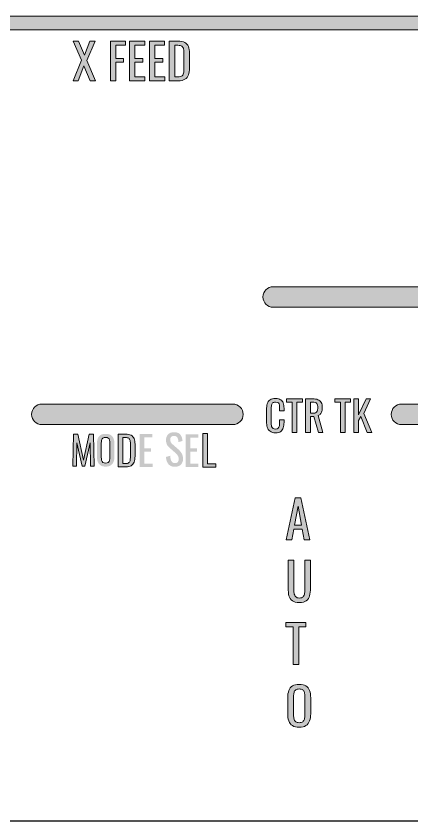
# Model space of a CAD drawing. Header units: inches. Extents: x 0 to 612, y 276 to 516.
# Drawn here: x 288.2 to 346, y 275.5 to 393 of the extents above; entities that cross this region are included whole.
import ezdxf

# ---------------------------------------------------------------- set-up
doc = ezdxf.new("R2010")
doc.units = ezdxf.units.IN
doc.header["$MEASUREMENT"] = 0
for name, color, linetype in [('EVAC_Holes v5_0', 7, 'Continuous'), ('HYD_Fuel_Holes v5_0', 7, 'Continuous'), ('LINES', 7, 'Continuous'), ('TEXT', 7, 'Continuous')]:
    doc.layers.add(name, color=color, linetype=linetype)

# ---------------------------------------------------------------- blocks, each defined once
blk = doc.blocks.new('block 5')
at = {"layer": 'HYD_Fuel_Holes v5_0', "color": 7, "lineweight": 25}
blk.add_lwpolyline([(0.12, 275.53), (611.88, 275.53)], dxfattribs=at)
blk = doc.blocks.new('block 126')
at = {"layer": 'LINES'}
h = blk.add_hatch(color=7, dxfattribs=at)
h.dxf.hatch_style = 2
edge = h.paths.add_edge_path()
edge.add_spline(control_points=[(542.34, 337.83), (542.34, 337.83), (542.34, 331.92), (542.34, 331.92), (542.34, 331.09), (541.67, 330.42), (540.84, 330.42), (540.01, 330.42), (539.34, 331.09), (539.34, 331.92), (539.34, 331.92), (539.34, 336.33), (539.34, 336.33), (539.34, 336.33), (451.34, 336.33), (451.34, 336.33), (451.34, 336.33), (451.34, 331.92), (451.34, 331.92), (451.34, 331.09), (450.67, 330.42), (449.84, 330.42), (449.01, 330.42), (448.34, 331.09), (448.34, 331.92), (448.34, 331.92), (448.34, 337.83), (448.34, 337.83), (448.34, 338.65), (449.01, 339.33), (449.84, 339.33), (449.84, 339.33), (494.34, 339.33), (494.34, 339.33), (494.34, 339.33), (494.34, 350.5), (494.34, 350.5), (494.34, 350.5), (352.14, 350.5), (352.14, 350.5), (352.14, 350.5), (352.14, 336.37), (352.14, 336.37), (352.14, 336.37), (384.64, 336.37), (384.64, 336.37), (385.47, 336.37), (386.14, 335.7), (386.14, 334.87), (386.14, 334.87), (386.14, 325.5), (386.14, 325.5), (386.14, 324.67), (385.47, 324), (384.64, 324), (383.81, 324), (383.14, 324.67), (383.14, 325.5), (383.14, 325.5), (383.14, 333.37), (383.14, 333.37), (383.14, 333.37), (344.5, 333.37), (344.5, 333.37), (343.67, 333.37), (343, 334.04), (343, 334.87), (343, 335.7), (343.67, 336.37), (344.5, 336.37), (344.5, 336.37), (349.14, 336.37), (349.14, 336.37), (349.14, 336.37), (349.14, 350.5), (349.14, 350.5), (349.14, 350.5), (325.77, 350.5), (325.77, 350.5), (324.94, 350.5), (324.27, 351.17), (324.27, 352), (324.27, 352.83), (324.94, 353.5), (325.77, 353.5), (325.77, 353.5), (494.34, 353.5), (494.34, 353.5), (494.34, 353.5), (494.34, 356.04), (494.34, 356.04), (494.34, 356.04), (491.51, 356.04), (491.51, 356.04), (491.51, 356.04), (495.84, 361.92), (495.84, 361.92), (495.84, 361.92), (500.17, 356.04), (500.17, 356.04), (500.17, 356.04), (497.34, 356.04), (497.34, 356.04), (497.34, 356.04), (497.34, 339.33), (497.34, 339.33), (497.34, 339.33), (540.84, 339.33), (540.84, 339.33), (541.67, 339.33), (542.34, 338.65), (542.34, 337.83)], knot_values=[0, 0, 0, 0, 1, 1, 1, 2, 2, 2, 3, 3, 3, 4, 4, 4, 5, 5, 5, 6, 6, 6, 7, 7, 7, 8, 8, 8, 9, 9, 9, 10, 10, 10, 11, 11, 11, 12, 12, 12, 13, 13, 13, 14, 14, 14, 15, 15, 15, 16, 16, 16, 17, 17, 17, 18, 18, 18, 19, 19, 19, 20, 20, 20, 21, 21, 21, 22, 22, 22, 23, 23, 23, 24, 24, 24, 25, 25, 25, 26, 26, 26, 27, 27, 27, 28, 28, 28, 29, 29, 29, 30, 30, 30, 31, 31, 31, 32, 32, 32, 33, 33, 33, 34, 34, 34, 35, 35, 35, 36, 36, 36, 37, 37, 37, 37], degree=3, periodic=0)
h = blk.add_hatch(color=7, dxfattribs=at)
h.dxf.hatch_style = 2
edge = h.paths.add_edge_path()
edge.add_spline(control_points=[(319.89, 333.37), (319.89, 333.37), (292, 333.37), (292, 333.37), (291.17, 333.37), (290.5, 334.04), (290.5, 334.87), (290.5, 335.7), (291.17, 336.37), (292, 336.37), (292, 336.37), (319.89, 336.37), (319.89, 336.37), (320.71, 336.37), (321.39, 335.7), (321.39, 334.87), (321.39, 334.04), (320.71, 333.37), (319.89, 333.37)], knot_values=[0, 0, 0, 0, 1, 1, 1, 2, 2, 2, 3, 3, 3, 4, 4, 4, 5, 5, 5, 6, 6, 6, 6], degree=3, periodic=0)
at = {"layer": 'LINES', "lineweight": 0}
for points, knots in [([(542.34, 337.83), (542.34, 337.83), (542.34, 331.92), (542.34, 331.92), (542.34, 331.09), (541.67, 330.42), (540.84, 330.42), (540.01, 330.42), (539.34, 331.09), (539.34, 331.92), (539.34, 331.92), (539.34, 336.33), (539.34, 336.33), (539.34, 336.33), (451.34, 336.33), (451.34, 336.33), (451.34, 336.33), (451.34, 331.92), (451.34, 331.92), (451.34, 331.09), (450.67, 330.42), (449.84, 330.42), (449.01, 330.42), (448.34, 331.09), (448.34, 331.92), (448.34, 331.92), (448.34, 337.83), (448.34, 337.83), (448.34, 338.65), (449.01, 339.33), (449.84, 339.33), (449.84, 339.33), (494.34, 339.33), (494.34, 339.33), (494.34, 339.33), (494.34, 350.5), (494.34, 350.5), (494.34, 350.5), (352.14, 350.5), (352.14, 350.5), (352.14, 350.5), (352.14, 336.37), (352.14, 336.37), (352.14, 336.37), (384.64, 336.37), (384.64, 336.37), (385.47, 336.37), (386.14, 335.7), (386.14, 334.87), (386.14, 334.87), (386.14, 325.5), (386.14, 325.5), (386.14, 324.67), (385.47, 324), (384.64, 324), (383.81, 324), (383.14, 324.67), (383.14, 325.5), (383.14, 325.5), (383.14, 333.37), (383.14, 333.37), (383.14, 333.37), (344.5, 333.37), (344.5, 333.37), (343.67, 333.37), (343, 334.04), (343, 334.87), (343, 335.7), (343.67, 336.37), (344.5, 336.37), (344.5, 336.37), (349.14, 336.37), (349.14, 336.37), (349.14, 336.37), (349.14, 350.5), (349.14, 350.5), (349.14, 350.5), (325.77, 350.5), (325.77, 350.5), (324.94, 350.5), (324.27, 351.17), (324.27, 352), (324.27, 352.83), (324.94, 353.5), (325.77, 353.5), (325.77, 353.5), (494.34, 353.5), (494.34, 353.5), (494.34, 353.5), (494.34, 356.04), (494.34, 356.04), (494.34, 356.04), (491.51, 356.04), (491.51, 356.04), (491.51, 356.04), (495.84, 361.92), (495.84, 361.92), (495.84, 361.92), (500.17, 356.04), (500.17, 356.04), (500.17, 356.04), (497.34, 356.04), (497.34, 356.04), (497.34, 356.04), (497.34, 339.33), (497.34, 339.33), (497.34, 339.33), (540.84, 339.33), (540.84, 339.33), (541.67, 339.33), (542.34, 338.65), (542.34, 337.83)], [0, 0, 0, 0, 1, 1, 1, 2, 2, 2, 3, 3, 3, 4, 4, 4, 5, 5, 5, 6, 6, 6, 7, 7, 7, 8, 8, 8, 9, 9, 9, 10, 10, 10, 11, 11, 11, 12, 12, 12, 13, 13, 13, 14, 14, 14, 15, 15, 15, 16, 16, 16, 17, 17, 17, 18, 18, 18, 19, 19, 19, 20, 20, 20, 21, 21, 21, 22, 22, 22, 23, 23, 23, 24, 24, 24, 25, 25, 25, 26, 26, 26, 27, 27, 27, 28, 28, 28, 29, 29, 29, 30, 30, 30, 31, 31, 31, 32, 32, 32, 33, 33, 33, 34, 34, 34, 35, 35, 35, 36, 36, 36, 37, 37, 37, 37]), ([(319.89, 333.37), (319.89, 333.37), (292, 333.37), (292, 333.37), (291.17, 333.37), (290.5, 334.04), (290.5, 334.87), (290.5, 335.7), (291.17, 336.37), (292, 336.37), (292, 336.37), (319.89, 336.37), (319.89, 336.37), (320.71, 336.37), (321.39, 335.7), (321.39, 334.87), (321.39, 334.04), (320.71, 333.37), (319.89, 333.37)], [0, 0, 0, 0, 1, 1, 1, 2, 2, 2, 3, 3, 3, 4, 4, 4, 5, 5, 5, 6, 6, 6, 6])]:
    blk.add_open_spline(points, degree=3, knots=knots, dxfattribs=at)
blk = doc.blocks.new('block 133')
at = {"layer": 'TEXT'}
h = blk.add_hatch(color=7, dxfattribs=at)
h.dxf.hatch_style = 2
h.paths.add_polyline_path([(295.01, 380.67), (296.53, 384.48), (295.03, 387.96), (295.98, 387.96), (297.09, 385.38), (298.09, 387.96), (299.04, 387.96), (297.51, 384.4), (299.11, 380.67), (298.17, 380.67), (296.98, 383.41), (295.95, 380.67)])
h = blk.add_hatch(color=7, dxfattribs=at)
h.dxf.hatch_style = 2
h.paths.add_polyline_path([(301.86, 380.67), (301.86, 387.96), (304.67, 387.96), (304.67, 387.23), (302.87, 387.23), (302.87, 384.8), (304.27, 384.8), (304.27, 384.08), (302.87, 384.08), (302.87, 380.67)])
h = blk.add_hatch(color=7, dxfattribs=at)
h.dxf.hatch_style = 2
h.paths.add_polyline_path([(305.38, 380.67), (305.38, 387.96), (308.2, 387.96), (308.2, 387.2), (306.39, 387.2), (306.39, 384.79), (307.86, 384.79), (307.86, 384.07), (306.39, 384.07), (306.39, 381.4), (308.22, 381.4), (308.22, 380.67)])
h = blk.add_hatch(color=7, dxfattribs=at)
h.dxf.hatch_style = 2
h.paths.add_polyline_path([(309.04, 380.67), (309.04, 387.96), (311.86, 387.96), (311.86, 387.2), (310.06, 387.2), (310.06, 384.79), (311.52, 384.79), (311.52, 384.07), (310.06, 384.07), (310.06, 381.4), (311.88, 381.4), (311.88, 380.67)])
h = blk.add_hatch(color=7, dxfattribs=at)
h.dxf.hatch_style = 2
edge = h.paths.add_edge_path()
edge.add_spline(control_points=[(312.7, 380.67), (312.7, 380.67), (312.7, 387.96), (312.7, 387.96), (312.7, 387.96), (314.29, 387.96), (314.29, 387.96), (314.83, 387.96), (315.25, 387.87), (315.57, 387.71), (315.88, 387.54), (316.11, 387.3), (316.24, 386.97), (316.38, 386.64), (316.45, 386.23), (316.45, 385.73), (316.45, 385.73), (316.45, 383.05), (316.45, 383.05), (316.45, 382.54), (316.38, 382.1), (316.24, 381.75), (316.11, 381.39), (315.89, 381.12), (315.59, 380.94), (315.28, 380.76), (314.88, 380.67), (314.37, 380.67), (314.37, 380.67), (312.7, 380.67), (312.7, 380.67)], knot_values=[0, 0, 0, 0, 1, 1, 1, 2, 2, 2, 3, 3, 3, 4, 4, 4, 5, 5, 5, 6, 6, 6, 7, 7, 7, 8, 8, 8, 9, 9, 9, 10, 10, 10, 10], degree=3, periodic=0)
edge = h.paths.add_edge_path()
edge.add_spline(control_points=[(313.72, 381.4), (313.72, 381.4), (314.29, 381.4), (314.29, 381.4), (314.67, 381.4), (314.93, 381.47), (315.09, 381.61), (315.24, 381.76), (315.34, 381.97), (315.37, 382.24), (315.4, 382.52), (315.42, 382.85), (315.42, 383.24), (315.42, 383.24), (315.42, 385.61), (315.42, 385.61), (315.42, 385.99), (315.4, 386.29), (315.35, 386.53), (315.3, 386.76), (315.19, 386.93), (315.03, 387.04), (314.87, 387.15), (314.62, 387.2), (314.27, 387.2), (314.27, 387.2), (313.72, 387.2), (313.72, 387.2), (313.72, 387.2), (313.72, 381.4), (313.72, 381.4)], knot_values=[0, 0, 0, 0, 1, 1, 1, 2, 2, 2, 3, 3, 3, 4, 4, 4, 5, 5, 5, 6, 6, 6, 7, 7, 7, 8, 8, 8, 9, 9, 9, 10, 10, 10, 10], degree=3, periodic=0)
at = {"layer": 'TEXT', "lineweight": 0}
for points in [[(295.01, 380.67), (296.53, 384.48), (295.03, 387.96), (295.98, 387.96), (297.09, 385.38), (298.09, 387.96), (299.04, 387.96), (297.51, 384.4), (299.11, 380.67), (298.17, 380.67), (296.98, 383.41), (295.95, 380.67), (295.01, 380.67)], [(301.86, 380.67), (301.86, 387.96), (304.67, 387.96), (304.67, 387.23), (302.87, 387.23), (302.87, 384.8), (304.27, 384.8), (304.27, 384.08), (302.87, 384.08), (302.87, 380.67), (301.86, 380.67)], [(305.38, 380.67), (305.38, 387.96), (308.2, 387.96), (308.2, 387.2), (306.39, 387.2), (306.39, 384.79), (307.86, 384.79), (307.86, 384.07), (306.39, 384.07), (306.39, 381.4), (308.22, 381.4), (308.22, 380.67), (305.38, 380.67)], [(309.04, 380.67), (309.04, 387.96), (311.86, 387.96), (311.86, 387.2), (310.06, 387.2), (310.06, 384.79), (311.52, 384.79), (311.52, 384.07), (310.06, 384.07), (310.06, 381.4), (311.88, 381.4), (311.88, 380.67), (309.04, 380.67)]]:
    blk.add_lwpolyline(points, dxfattribs=at)
for points in [[(312.7, 380.67), (312.7, 380.67), (312.7, 387.96), (312.7, 387.96), (312.7, 387.96), (314.29, 387.96), (314.29, 387.96), (314.83, 387.96), (315.25, 387.87), (315.57, 387.71), (315.88, 387.54), (316.11, 387.3), (316.24, 386.97), (316.38, 386.64), (316.45, 386.23), (316.45, 385.73), (316.45, 385.73), (316.45, 383.05), (316.45, 383.05), (316.45, 382.54), (316.38, 382.1), (316.24, 381.75), (316.11, 381.39), (315.89, 381.12), (315.59, 380.94), (315.28, 380.76), (314.88, 380.67), (314.37, 380.67), (314.37, 380.67), (312.7, 380.67), (312.7, 380.67)], [(313.72, 381.4), (313.72, 381.4), (314.29, 381.4), (314.29, 381.4), (314.67, 381.4), (314.93, 381.47), (315.09, 381.61), (315.24, 381.76), (315.34, 381.97), (315.37, 382.24), (315.4, 382.52), (315.42, 382.85), (315.42, 383.24), (315.42, 383.24), (315.42, 385.61), (315.42, 385.61), (315.42, 385.99), (315.4, 386.29), (315.35, 386.53), (315.3, 386.76), (315.19, 386.93), (315.03, 387.04), (314.87, 387.15), (314.62, 387.2), (314.27, 387.2), (314.27, 387.2), (313.72, 387.2), (313.72, 387.2), (313.72, 387.2), (313.72, 381.4), (313.72, 381.4)]]:
    blk.add_open_spline(points, degree=3, knots=[0, 0, 0, 0, 1, 1, 1, 2, 2, 2, 3, 3, 3, 4, 4, 4, 5, 5, 5, 6, 6, 6, 7, 7, 7, 8, 8, 8, 9, 9, 9, 10, 10, 10, 10], dxfattribs=at)
blk = doc.blocks.new('block 141')
at = {"layer": 'TEXT'}
h = blk.add_hatch(color=7, dxfattribs=at)
h.dxf.hatch_style = 2
h.paths.add_polyline_path([(327.51, 316.55), (329.06, 323.84), (330.04, 323.84), (331.6, 316.55), (330.64, 316.55), (330.3, 318.39), (328.82, 318.39), (328.47, 316.55)])
h.paths.add_polyline_path([(328.95, 319.12), (330.17, 319.12), (329.56, 322.4)])
h = blk.add_hatch(color=7, dxfattribs=at)
h.dxf.hatch_style = 2
edge = h.paths.add_edge_path()
edge.add_spline(control_points=[(329.79, 305.67), (329.26, 305.67), (328.86, 305.78), (328.58, 305.99), (328.29, 306.2), (328.1, 306.49), (328, 306.87), (327.9, 307.25), (327.85, 307.7), (327.85, 308.21), (327.85, 308.21), (327.85, 313.04), (327.85, 313.04), (327.85, 313.04), (328.82, 313.04), (328.82, 313.04), (328.82, 313.04), (328.82, 308.16), (328.82, 308.16), (328.82, 307.85), (328.84, 307.57), (328.88, 307.31), (328.92, 307.05), (329.02, 306.85), (329.16, 306.7), (329.3, 306.55), (329.51, 306.47), (329.79, 306.47), (330.08, 306.47), (330.29, 306.55), (330.43, 306.7), (330.57, 306.85), (330.66, 307.05), (330.7, 307.31), (330.74, 307.57), (330.76, 307.85), (330.76, 308.16), (330.76, 308.16), (330.76, 313.04), (330.76, 313.04), (330.76, 313.04), (331.73, 313.04), (331.73, 313.04), (331.73, 313.04), (331.73, 308.21), (331.73, 308.21), (331.73, 307.7), (331.67, 307.25), (331.57, 306.87), (331.47, 306.49), (331.28, 306.2), (331, 305.99), (330.72, 305.78), (330.32, 305.67), (329.79, 305.67)], knot_values=[0, 0, 0, 0, 1, 1, 1, 2, 2, 2, 3, 3, 3, 4, 4, 4, 5, 5, 5, 6, 6, 6, 7, 7, 7, 8, 8, 8, 9, 9, 9, 10, 10, 10, 11, 11, 11, 12, 12, 12, 13, 13, 13, 14, 14, 14, 15, 15, 15, 16, 16, 16, 17, 17, 17, 18, 18, 18, 18], degree=3, periodic=0)
h = blk.add_hatch(color=7, dxfattribs=at)
h.dxf.hatch_style = 2
h.paths.add_polyline_path([(328.71, 294.95), (328.71, 301.49), (327.48, 301.49), (327.48, 302.24), (330.92, 302.24), (330.92, 301.49), (329.73, 301.49), (329.73, 294.95)])
h = blk.add_hatch(color=7, dxfattribs=at)
h.dxf.hatch_style = 2
edge = h.paths.add_edge_path()
edge.add_spline(control_points=[(329.77, 284.07), (329.28, 284.07), (328.89, 284.17), (328.59, 284.36), (328.3, 284.55), (328.09, 284.83), (327.96, 285.18), (327.84, 285.54), (327.78, 285.96), (327.78, 286.44), (327.78, 286.44), (327.78, 289.2), (327.78, 289.2), (327.78, 289.68), (327.84, 290.09), (327.97, 290.44), (328.1, 290.78), (328.31, 291.05), (328.6, 291.23), (328.89, 291.41), (329.28, 291.5), (329.77, 291.5), (330.26, 291.5), (330.66, 291.41), (330.94, 291.23), (331.23, 291.04), (331.44, 290.78), (331.57, 290.43), (331.7, 290.09), (331.76, 289.68), (331.76, 289.2), (331.76, 289.2), (331.76, 286.43), (331.76, 286.43), (331.76, 285.96), (331.7, 285.54), (331.57, 285.19), (331.44, 284.83), (331.23, 284.56), (330.94, 284.36), (330.66, 284.17), (330.26, 284.07), (329.77, 284.07)], knot_values=[0, 0, 0, 0, 1, 1, 1, 2, 2, 2, 3, 3, 3, 4, 4, 4, 5, 5, 5, 6, 6, 6, 7, 7, 7, 8, 8, 8, 9, 9, 9, 10, 10, 10, 11, 11, 11, 12, 12, 12, 13, 13, 13, 14, 14, 14, 14], degree=3, periodic=0)
edge = h.paths.add_edge_path()
edge.add_spline(control_points=[(329.77, 284.87), (330.04, 284.87), (330.25, 284.93), (330.38, 285.04), (330.52, 285.15), (330.62, 285.31), (330.66, 285.51), (330.71, 285.71), (330.74, 285.94), (330.74, 286.21), (330.74, 286.21), (330.74, 289.41), (330.74, 289.41), (330.74, 289.68), (330.71, 289.91), (330.66, 290.11), (330.62, 290.3), (330.52, 290.45), (330.38, 290.56), (330.25, 290.66), (330.04, 290.71), (329.77, 290.71), (329.5, 290.71), (329.3, 290.66), (329.16, 290.56), (329.02, 290.45), (328.92, 290.3), (328.87, 290.11), (328.83, 289.91), (328.8, 289.68), (328.8, 289.41), (328.8, 289.41), (328.8, 286.21), (328.8, 286.21), (328.8, 285.94), (328.83, 285.71), (328.87, 285.51), (328.92, 285.31), (329.02, 285.15), (329.16, 285.04), (329.3, 284.93), (329.5, 284.87), (329.77, 284.87)], knot_values=[0, 0, 0, 0, 1, 1, 1, 2, 2, 2, 3, 3, 3, 4, 4, 4, 5, 5, 5, 6, 6, 6, 7, 7, 7, 8, 8, 8, 9, 9, 9, 10, 10, 10, 11, 11, 11, 12, 12, 12, 13, 13, 13, 14, 14, 14, 14], degree=3, periodic=0)
at = {"layer": 'TEXT', "lineweight": 0}
for points in [[(327.51, 316.55), (329.06, 323.84), (330.04, 323.84), (331.6, 316.55), (330.64, 316.55), (330.3, 318.39), (328.82, 318.39), (328.47, 316.55), (327.51, 316.55)], [(328.95, 319.12), (330.17, 319.12), (329.56, 322.4), (328.95, 319.12)], [(328.71, 294.95), (328.71, 301.49), (327.48, 301.49), (327.48, 302.24), (330.92, 302.24), (330.92, 301.49), (329.73, 301.49), (329.73, 294.95), (328.71, 294.95)]]:
    blk.add_lwpolyline(points, dxfattribs=at)
for points, knots in [([(329.79, 305.67), (329.26, 305.67), (328.86, 305.78), (328.58, 305.99), (328.29, 306.2), (328.1, 306.49), (328, 306.87), (327.9, 307.25), (327.85, 307.7), (327.85, 308.21), (327.85, 308.21), (327.85, 313.04), (327.85, 313.04), (327.85, 313.04), (328.82, 313.04), (328.82, 313.04), (328.82, 313.04), (328.82, 308.16), (328.82, 308.16), (328.82, 307.85), (328.84, 307.57), (328.88, 307.31), (328.92, 307.05), (329.02, 306.85), (329.16, 306.7), (329.3, 306.55), (329.51, 306.47), (329.79, 306.47), (330.08, 306.47), (330.29, 306.55), (330.43, 306.7), (330.57, 306.85), (330.66, 307.05), (330.7, 307.31), (330.74, 307.57), (330.76, 307.85), (330.76, 308.16), (330.76, 308.16), (330.76, 313.04), (330.76, 313.04), (330.76, 313.04), (331.73, 313.04), (331.73, 313.04), (331.73, 313.04), (331.73, 308.21), (331.73, 308.21), (331.73, 307.7), (331.67, 307.25), (331.57, 306.87), (331.47, 306.49), (331.28, 306.2), (331, 305.99), (330.72, 305.78), (330.32, 305.67), (329.79, 305.67)], [0, 0, 0, 0, 1, 1, 1, 2, 2, 2, 3, 3, 3, 4, 4, 4, 5, 5, 5, 6, 6, 6, 7, 7, 7, 8, 8, 8, 9, 9, 9, 10, 10, 10, 11, 11, 11, 12, 12, 12, 13, 13, 13, 14, 14, 14, 15, 15, 15, 16, 16, 16, 17, 17, 17, 18, 18, 18, 18]), ([(329.77, 284.07), (329.28, 284.07), (328.89, 284.17), (328.59, 284.36), (328.3, 284.55), (328.09, 284.83), (327.96, 285.18), (327.84, 285.54), (327.78, 285.96), (327.78, 286.44), (327.78, 286.44), (327.78, 289.2), (327.78, 289.2), (327.78, 289.68), (327.84, 290.09), (327.97, 290.44), (328.1, 290.78), (328.31, 291.05), (328.6, 291.23), (328.89, 291.41), (329.28, 291.5), (329.77, 291.5), (330.26, 291.5), (330.66, 291.41), (330.94, 291.23), (331.23, 291.04), (331.44, 290.78), (331.57, 290.43), (331.7, 290.09), (331.76, 289.68), (331.76, 289.2), (331.76, 289.2), (331.76, 286.43), (331.76, 286.43), (331.76, 285.96), (331.7, 285.54), (331.57, 285.19), (331.44, 284.83), (331.23, 284.56), (330.94, 284.36), (330.66, 284.17), (330.26, 284.07), (329.77, 284.07)], [0, 0, 0, 0, 1, 1, 1, 2, 2, 2, 3, 3, 3, 4, 4, 4, 5, 5, 5, 6, 6, 6, 7, 7, 7, 8, 8, 8, 9, 9, 9, 10, 10, 10, 11, 11, 11, 12, 12, 12, 13, 13, 13, 14, 14, 14, 14]), ([(329.77, 284.87), (330.04, 284.87), (330.25, 284.93), (330.38, 285.04), (330.52, 285.15), (330.62, 285.31), (330.66, 285.51), (330.71, 285.71), (330.74, 285.94), (330.74, 286.21), (330.74, 286.21), (330.74, 289.41), (330.74, 289.41), (330.74, 289.68), (330.71, 289.91), (330.66, 290.11), (330.62, 290.3), (330.52, 290.45), (330.38, 290.56), (330.25, 290.66), (330.04, 290.71), (329.77, 290.71), (329.5, 290.71), (329.3, 290.66), (329.16, 290.56), (329.02, 290.45), (328.92, 290.3), (328.87, 290.11), (328.83, 289.91), (328.8, 289.68), (328.8, 289.41), (328.8, 289.41), (328.8, 286.21), (328.8, 286.21), (328.8, 285.94), (328.83, 285.71), (328.87, 285.51), (328.92, 285.31), (329.02, 285.15), (329.16, 285.04), (329.3, 284.93), (329.5, 284.87), (329.77, 284.87)], [0, 0, 0, 0, 1, 1, 1, 2, 2, 2, 3, 3, 3, 4, 4, 4, 5, 5, 5, 6, 6, 6, 7, 7, 7, 8, 8, 8, 9, 9, 9, 10, 10, 10, 11, 11, 11, 12, 12, 12, 13, 13, 13, 14, 14, 14, 14])]:
    blk.add_open_spline(points, degree=3, knots=knots, dxfattribs=at)
blk = doc.blocks.new('block 134')
at = {"layer": 'TEXT'}
h = blk.add_hatch(color=7, dxfattribs=at)
h.dxf.hatch_style = 2
edge = h.paths.add_edge_path()
edge.add_spline(control_points=[(271.42, 331.47), (270.97, 331.47), (270.61, 331.56), (270.36, 331.76), (270.1, 331.95), (269.93, 332.21), (269.83, 332.53), (269.73, 332.86), (269.68, 333.22), (269.68, 333.62), (269.68, 333.62), (269.68, 335.91), (269.68, 335.91), (269.68, 336.34), (269.73, 336.73), (269.83, 337.05), (269.93, 337.38), (270.1, 337.63), (270.36, 337.81), (270.61, 337.99), (270.97, 338.08), (271.42, 338.08), (271.83, 338.08), (272.15, 338), (272.39, 337.85), (272.63, 337.7), (272.8, 337.49), (272.9, 337.21), (273, 336.93), (273.06, 336.6), (273.06, 336.21), (273.06, 336.21), (273.06, 335.7), (273.06, 335.7), (273.06, 335.7), (272.2, 335.7), (272.2, 335.7), (272.2, 335.7), (272.2, 336.16), (272.2, 336.16), (272.2, 336.4), (272.19, 336.61), (272.16, 336.79), (272.14, 336.98), (272.08, 337.12), (271.97, 337.22), (271.86, 337.32), (271.68, 337.37), (271.43, 337.37), (271.18, 337.37), (270.99, 337.32), (270.87, 337.21), (270.75, 337.1), (270.68, 336.94), (270.64, 336.74), (270.61, 336.54), (270.59, 336.31), (270.59, 336.04), (270.59, 336.04), (270.59, 333.48), (270.59, 333.48), (270.59, 333.15), (270.62, 332.89), (270.67, 332.7), (270.73, 332.51), (270.81, 332.38), (270.94, 332.3), (271.06, 332.22), (271.22, 332.18), (271.43, 332.18), (271.68, 332.18), (271.85, 332.23), (271.96, 332.34), (272.07, 332.45), (272.13, 332.6), (272.16, 332.8), (272.19, 332.99), (272.2, 333.21), (272.2, 333.47), (272.2, 333.47), (272.2, 333.95), (272.2, 333.95), (272.2, 333.95), (273.06, 333.95), (273.06, 333.95), (273.06, 333.95), (273.06, 333.47), (273.06, 333.47), (273.06, 333.07), (273.01, 332.72), (272.91, 332.42), (272.82, 332.12), (272.65, 331.89), (272.42, 331.72), (272.18, 331.55), (271.85, 331.47), (271.42, 331.47)], knot_values=[0, 0, 0, 0, 1, 1, 1, 2, 2, 2, 3, 3, 3, 4, 4, 4, 5, 5, 5, 6, 6, 6, 7, 7, 7, 8, 8, 8, 9, 9, 9, 10, 10, 10, 11, 11, 11, 12, 12, 12, 13, 13, 13, 14, 14, 14, 15, 15, 15, 16, 16, 16, 17, 17, 17, 18, 18, 18, 19, 19, 19, 20, 20, 20, 21, 21, 21, 22, 22, 22, 23, 23, 23, 24, 24, 24, 25, 25, 25, 26, 26, 26, 27, 27, 27, 28, 28, 28, 29, 29, 29, 30, 30, 30, 31, 31, 31, 32, 32, 32, 32], degree=3, periodic=0)
h = blk.add_hatch(color=7, dxfattribs=at)
h.dxf.hatch_style = 2
h.paths.add_polyline_path([(274.63, 331.54), (274.63, 337.35), (273.54, 337.35), (273.54, 338.02), (276.6, 338.02), (276.6, 337.35), (275.54, 337.35), (275.54, 331.54)])
h = blk.add_hatch(color=7, dxfattribs=at)
h.dxf.hatch_style = 2
edge = h.paths.add_edge_path()
edge.add_spline(control_points=[(277.22, 331.54), (277.22, 331.54), (277.22, 338.02), (277.22, 338.02), (277.22, 338.02), (278.53, 338.02), (278.53, 338.02), (278.96, 338.02), (279.32, 337.96), (279.6, 337.85), (279.88, 337.73), (280.09, 337.55), (280.23, 337.3), (280.36, 337.04), (280.43, 336.71), (280.43, 336.3), (280.43, 336.05), (280.41, 335.82), (280.35, 335.62), (280.3, 335.41), (280.21, 335.24), (280.1, 335.1), (279.98, 334.95), (279.82, 334.85), (279.63, 334.79), (279.63, 334.79), (280.55, 331.54), (280.55, 331.54), (280.55, 331.54), (279.68, 331.54), (279.68, 331.54), (279.68, 331.54), (278.83, 334.58), (278.83, 334.58), (278.83, 334.58), (278.13, 334.58), (278.13, 334.58), (278.13, 334.58), (278.13, 331.54), (278.13, 331.54), (278.13, 331.54), (277.22, 331.54), (277.22, 331.54)], knot_values=[0, 0, 0, 0, 1, 1, 1, 2, 2, 2, 3, 3, 3, 4, 4, 4, 5, 5, 5, 6, 6, 6, 7, 7, 7, 8, 8, 8, 9, 9, 9, 10, 10, 10, 11, 11, 11, 12, 12, 12, 13, 13, 13, 14, 14, 14, 14], degree=3, periodic=0)
edge = h.paths.add_edge_path()
edge.add_spline(control_points=[(278.13, 335.23), (278.13, 335.23), (278.47, 335.23), (278.47, 335.23), (278.73, 335.23), (278.94, 335.26), (279.1, 335.32), (279.26, 335.39), (279.37, 335.5), (279.45, 335.65), (279.52, 335.81), (279.56, 336.02), (279.56, 336.3), (279.56, 336.68), (279.49, 336.95), (279.35, 337.12), (279.21, 337.29), (278.94, 337.37), (278.53, 337.37), (278.53, 337.37), (278.13, 337.37), (278.13, 337.37), (278.13, 337.37), (278.13, 335.23), (278.13, 335.23)], knot_values=[0, 0, 0, 0, 1, 1, 1, 2, 2, 2, 3, 3, 3, 4, 4, 4, 5, 5, 5, 6, 6, 6, 7, 7, 7, 8, 8, 8, 8], degree=3, periodic=0)
h = blk.add_hatch(color=7, dxfattribs=at)
h.dxf.hatch_style = 2
h.paths.add_polyline_path([(283.92, 331.54), (283.92, 337.35), (282.82, 337.35), (282.82, 338.02), (285.89, 338.02), (285.89, 337.35), (284.82, 337.35), (284.82, 331.54)])
h = blk.add_hatch(color=7, dxfattribs=at)
h.dxf.hatch_style = 2
h.paths.add_polyline_path([(286.51, 331.54), (286.51, 338.02), (287.42, 338.02), (287.42, 334.96), (288.9, 338.02), (289.74, 338.02), (288.46, 335.16), (289.95, 331.54), (289.07, 331.54), (287.83, 334.58), (287.42, 333.83), (287.42, 331.54)])
at = {"layer": 'TEXT', "lineweight": 0}
for points in [[(274.63, 331.54), (274.63, 337.35), (273.54, 337.35), (273.54, 338.02), (276.6, 338.02), (276.6, 337.35), (275.54, 337.35), (275.54, 331.54), (274.63, 331.54)], [(283.92, 331.54), (283.92, 337.35), (282.82, 337.35), (282.82, 338.02), (285.89, 338.02), (285.89, 337.35), (284.82, 337.35), (284.82, 331.54), (283.92, 331.54)], [(286.51, 331.54), (286.51, 338.02), (287.42, 338.02), (287.42, 334.96), (288.9, 338.02), (289.74, 338.02), (288.46, 335.16), (289.95, 331.54), (289.07, 331.54), (287.83, 334.58), (287.42, 333.83), (287.42, 331.54), (286.51, 331.54)]]:
    blk.add_lwpolyline(points, dxfattribs=at)
for points, knots in [([(271.42, 331.47), (270.97, 331.47), (270.61, 331.56), (270.36, 331.76), (270.1, 331.95), (269.93, 332.21), (269.83, 332.53), (269.73, 332.86), (269.68, 333.22), (269.68, 333.62), (269.68, 333.62), (269.68, 335.91), (269.68, 335.91), (269.68, 336.34), (269.73, 336.73), (269.83, 337.05), (269.93, 337.38), (270.1, 337.63), (270.36, 337.81), (270.61, 337.99), (270.97, 338.08), (271.42, 338.08), (271.83, 338.08), (272.15, 338), (272.39, 337.85), (272.63, 337.7), (272.8, 337.49), (272.9, 337.21), (273, 336.93), (273.06, 336.6), (273.06, 336.21), (273.06, 336.21), (273.06, 335.7), (273.06, 335.7), (273.06, 335.7), (272.2, 335.7), (272.2, 335.7), (272.2, 335.7), (272.2, 336.16), (272.2, 336.16), (272.2, 336.4), (272.19, 336.61), (272.16, 336.79), (272.14, 336.98), (272.08, 337.12), (271.97, 337.22), (271.86, 337.32), (271.68, 337.37), (271.43, 337.37), (271.18, 337.37), (270.99, 337.32), (270.87, 337.21), (270.75, 337.1), (270.68, 336.94), (270.64, 336.74), (270.61, 336.54), (270.59, 336.31), (270.59, 336.04), (270.59, 336.04), (270.59, 333.48), (270.59, 333.48), (270.59, 333.15), (270.62, 332.89), (270.67, 332.7), (270.73, 332.51), (270.81, 332.38), (270.94, 332.3), (271.06, 332.22), (271.22, 332.18), (271.43, 332.18), (271.68, 332.18), (271.85, 332.23), (271.96, 332.34), (272.07, 332.45), (272.13, 332.6), (272.16, 332.8), (272.19, 332.99), (272.2, 333.21), (272.2, 333.47), (272.2, 333.47), (272.2, 333.95), (272.2, 333.95), (272.2, 333.95), (273.06, 333.95), (273.06, 333.95), (273.06, 333.95), (273.06, 333.47), (273.06, 333.47), (273.06, 333.07), (273.01, 332.72), (272.91, 332.42), (272.82, 332.12), (272.65, 331.89), (272.42, 331.72), (272.18, 331.55), (271.85, 331.47), (271.42, 331.47)], [0, 0, 0, 0, 1, 1, 1, 2, 2, 2, 3, 3, 3, 4, 4, 4, 5, 5, 5, 6, 6, 6, 7, 7, 7, 8, 8, 8, 9, 9, 9, 10, 10, 10, 11, 11, 11, 12, 12, 12, 13, 13, 13, 14, 14, 14, 15, 15, 15, 16, 16, 16, 17, 17, 17, 18, 18, 18, 19, 19, 19, 20, 20, 20, 21, 21, 21, 22, 22, 22, 23, 23, 23, 24, 24, 24, 25, 25, 25, 26, 26, 26, 27, 27, 27, 28, 28, 28, 29, 29, 29, 30, 30, 30, 31, 31, 31, 32, 32, 32, 32]), ([(277.22, 331.54), (277.22, 331.54), (277.22, 338.02), (277.22, 338.02), (277.22, 338.02), (278.53, 338.02), (278.53, 338.02), (278.96, 338.02), (279.32, 337.96), (279.6, 337.85), (279.88, 337.73), (280.09, 337.55), (280.23, 337.3), (280.36, 337.04), (280.43, 336.71), (280.43, 336.3), (280.43, 336.05), (280.41, 335.82), (280.35, 335.62), (280.3, 335.41), (280.21, 335.24), (280.1, 335.1), (279.98, 334.95), (279.82, 334.85), (279.63, 334.79), (279.63, 334.79), (280.55, 331.54), (280.55, 331.54), (280.55, 331.54), (279.68, 331.54), (279.68, 331.54), (279.68, 331.54), (278.83, 334.58), (278.83, 334.58), (278.83, 334.58), (278.13, 334.58), (278.13, 334.58), (278.13, 334.58), (278.13, 331.54), (278.13, 331.54), (278.13, 331.54), (277.22, 331.54), (277.22, 331.54)], [0, 0, 0, 0, 1, 1, 1, 2, 2, 2, 3, 3, 3, 4, 4, 4, 5, 5, 5, 6, 6, 6, 7, 7, 7, 8, 8, 8, 9, 9, 9, 10, 10, 10, 11, 11, 11, 12, 12, 12, 13, 13, 13, 14, 14, 14, 14]), ([(278.13, 335.23), (278.13, 335.23), (278.47, 335.23), (278.47, 335.23), (278.73, 335.23), (278.94, 335.26), (279.1, 335.32), (279.26, 335.39), (279.37, 335.5), (279.45, 335.65), (279.52, 335.81), (279.56, 336.02), (279.56, 336.3), (279.56, 336.68), (279.49, 336.95), (279.35, 337.12), (279.21, 337.29), (278.94, 337.37), (278.53, 337.37), (278.53, 337.37), (278.13, 337.37), (278.13, 337.37), (278.13, 337.37), (278.13, 335.23), (278.13, 335.23)], [0, 0, 0, 0, 1, 1, 1, 2, 2, 2, 3, 3, 3, 4, 4, 4, 5, 5, 5, 6, 6, 6, 7, 7, 7, 8, 8, 8, 8])]:
    blk.add_open_spline(points, degree=3, knots=knots, dxfattribs=at)
blk = doc.blocks.new('mode sel')
at = {"layer": 'EVAC_Holes v5_0'}
h = blk.add_hatch(color=7, dxfattribs=at)
h.dxf.hatch_style = 2
edge = h.paths.add_edge_path()
edge.add_spline(control_points=[(233.67, 473.21), (233.22, 473.21), (232.86, 473.3), (232.56, 473.49), (232.27, 473.68), (232.04, 473.94), (231.89, 474.28), (231.74, 474.62), (231.65, 475.01), (231.62, 475.45), (231.62, 475.45), (232.58, 475.71), (232.58, 475.71), (232.59, 475.43), (232.64, 475.17), (232.7, 474.92), (232.77, 474.66), (232.88, 474.46), (233.03, 474.29), (233.18, 474.13), (233.4, 474.05), (233.67, 474.05), (233.95, 474.05), (234.16, 474.13), (234.3, 474.29), (234.44, 474.44), (234.52, 474.66), (234.52, 474.96), (234.52, 475.3), (234.44, 475.59), (234.28, 475.8), (234.12, 476.01), (233.92, 476.22), (233.68, 476.44), (233.68, 476.44), (232.38, 477.58), (232.38, 477.58), (232.13, 477.8), (231.94, 478.05), (231.82, 478.31), (231.7, 478.57), (231.64, 478.9), (231.64, 479.29), (231.64, 479.85), (231.8, 480.29), (232.13, 480.6), (232.45, 480.91), (232.89, 481.06), (233.45, 481.06), (233.75, 481.06), (234.02, 481.02), (234.25, 480.95), (234.49, 480.87), (234.68, 480.74), (234.83, 480.58), (234.99, 480.41), (235.11, 480.21), (235.21, 479.96), (235.3, 479.71), (235.36, 479.41), (235.39, 479.08), (235.39, 479.08), (234.48, 478.83), (234.48, 478.83), (234.46, 479.08), (234.42, 479.32), (234.36, 479.53), (234.31, 479.74), (234.21, 479.91), (234.06, 480.04), (233.92, 480.17), (233.72, 480.24), (233.45, 480.24), (233.18, 480.24), (232.98, 480.16), (232.83, 480.02), (232.68, 479.88), (232.6, 479.67), (232.6, 479.39), (232.6, 479.16), (232.64, 478.96), (232.72, 478.81), (232.8, 478.66), (232.93, 478.5), (233.11, 478.34), (233.11, 478.34), (234.41, 477.2), (234.41, 477.2), (234.7, 476.95), (234.96, 476.64), (235.18, 476.29), (235.4, 475.94), (235.51, 475.52), (235.51, 475.04), (235.51, 474.66), (235.44, 474.33), (235.28, 474.06), (235.12, 473.78), (234.9, 473.57), (234.63, 473.42), (234.35, 473.28), (234.03, 473.21), (233.67, 473.21)], knot_values=[0, 0, 0, 0, 1, 1, 1, 2, 2, 2, 3, 3, 3, 4, 4, 4, 5, 5, 5, 6, 6, 6, 7, 7, 7, 8, 8, 8, 9, 9, 9, 10, 10, 10, 11, 11, 11, 12, 12, 12, 13, 13, 13, 14, 14, 14, 15, 15, 15, 16, 16, 16, 17, 17, 17, 18, 18, 18, 19, 19, 19, 20, 20, 20, 21, 21, 21, 22, 22, 22, 23, 23, 23, 24, 24, 24, 25, 25, 25, 26, 26, 26, 27, 27, 27, 28, 28, 28, 29, 29, 29, 30, 30, 30, 31, 31, 31, 32, 32, 32, 33, 33, 33, 34, 34, 34, 34], degree=3, periodic=0)
at = {"layer": 'TEXT'}
h = blk.add_hatch(color=7, dxfattribs=at)
h.dxf.hatch_style = 2
h.paths.add_polyline_path([(210.48, 473.33), (210.62, 480.62), (211.61, 480.62), (212.9, 474.71), (214.2, 480.62), (215.19, 480.62), (215.32, 473.33), (214.5, 473.33), (214.42, 478.63), (213.19, 473.33), (212.61, 473.33), (211.39, 478.63), (211.31, 473.33)])
h = blk.add_hatch(color=7, dxfattribs=at)
h.dxf.hatch_style = 2
edge = h.paths.add_edge_path()
edge.add_spline(control_points=[(217.93, 473.25), (217.44, 473.25), (217.05, 473.35), (216.75, 473.54), (216.46, 473.73), (216.25, 474.01), (216.12, 474.36), (216, 474.72), (215.93, 475.14), (215.93, 475.62), (215.93, 475.62), (215.93, 478.38), (215.93, 478.38), (215.93, 478.86), (216, 479.28), (216.13, 479.62), (216.25, 479.97), (216.46, 480.23), (216.76, 480.41), (217.05, 480.6), (217.44, 480.69), (217.93, 480.69), (218.42, 480.69), (218.81, 480.59), (219.1, 480.41), (219.39, 480.22), (219.6, 479.96), (219.73, 479.62), (219.85, 479.27), (219.92, 478.86), (219.92, 478.38), (219.92, 478.38), (219.92, 475.61), (219.92, 475.61), (219.92, 475.14), (219.85, 474.72), (219.73, 474.37), (219.6, 474.01), (219.39, 473.74), (219.1, 473.55), (218.81, 473.35), (218.42, 473.25), (217.93, 473.25)], knot_values=[0, 0, 0, 0, 1, 1, 1, 2, 2, 2, 3, 3, 3, 4, 4, 4, 5, 5, 5, 6, 6, 6, 7, 7, 7, 8, 8, 8, 9, 9, 9, 10, 10, 10, 11, 11, 11, 12, 12, 12, 13, 13, 13, 14, 14, 14, 14], degree=3, periodic=0)
edge = h.paths.add_edge_path()
edge.add_spline(control_points=[(217.93, 474.05), (218.2, 474.05), (218.4, 474.11), (218.54, 474.22), (218.68, 474.33), (218.77, 474.49), (218.82, 474.69), (218.87, 474.89), (218.89, 475.12), (218.89, 475.4), (218.89, 475.4), (218.89, 478.59), (218.89, 478.59), (218.89, 478.86), (218.87, 479.09), (218.82, 479.29), (218.77, 479.48), (218.68, 479.63), (218.54, 479.74), (218.4, 479.84), (218.2, 479.9), (217.93, 479.9), (217.66, 479.9), (217.45, 479.84), (217.31, 479.74), (217.17, 479.63), (217.08, 479.48), (217.03, 479.29), (216.98, 479.09), (216.96, 478.86), (216.96, 478.59), (216.96, 478.59), (216.96, 475.4), (216.96, 475.4), (216.96, 475.12), (216.98, 474.89), (217.03, 474.69), (217.08, 474.49), (217.17, 474.33), (217.31, 474.22), (217.45, 474.11), (217.66, 474.05), (217.93, 474.05)], knot_values=[0, 0, 0, 0, 1, 1, 1, 2, 2, 2, 3, 3, 3, 4, 4, 4, 5, 5, 5, 6, 6, 6, 7, 7, 7, 8, 8, 8, 9, 9, 9, 10, 10, 10, 11, 11, 11, 12, 12, 12, 13, 13, 13, 14, 14, 14, 14], degree=3, periodic=0)
h = blk.add_hatch(color=7, dxfattribs=at)
h.dxf.hatch_style = 2
edge = h.paths.add_edge_path()
edge.add_spline(control_points=[(220.79, 473.18), (220.79, 473.18), (220.79, 480.65), (220.79, 480.65), (220.79, 480.65), (222.41, 480.65), (222.41, 480.65), (222.96, 480.65), (223.4, 480.57), (223.72, 480.4), (224.05, 480.23), (224.28, 479.97), (224.41, 479.64), (224.55, 479.3), (224.62, 478.88), (224.62, 478.37), (224.62, 478.37), (224.62, 475.63), (224.62, 475.63), (224.62, 475.1), (224.55, 474.65), (224.41, 474.29), (224.28, 473.93), (224.05, 473.65), (223.74, 473.46), (223.43, 473.28), (223.01, 473.18), (222.49, 473.18), (222.49, 473.18), (220.79, 473.18), (220.79, 473.18)], knot_values=[0, 0, 0, 0, 1, 1, 1, 2, 2, 2, 3, 3, 3, 4, 4, 4, 5, 5, 5, 6, 6, 6, 7, 7, 7, 8, 8, 8, 9, 9, 9, 10, 10, 10, 10], degree=3, periodic=0)
edge = h.paths.add_edge_path()
edge.add_spline(control_points=[(221.83, 473.93), (221.83, 473.93), (222.42, 473.93), (222.42, 473.93), (222.8, 473.93), (223.07, 474), (223.23, 474.15), (223.39, 474.3), (223.49, 474.51), (223.52, 474.8), (223.55, 475.08), (223.57, 475.42), (223.57, 475.82), (223.57, 475.82), (223.57, 478.24), (223.57, 478.24), (223.57, 478.63), (223.55, 478.94), (223.5, 479.18), (223.45, 479.42), (223.34, 479.6), (223.17, 479.71), (223.01, 479.82), (222.75, 479.88), (222.39, 479.88), (222.39, 479.88), (221.83, 479.88), (221.83, 479.88), (221.83, 479.88), (221.83, 473.93), (221.83, 473.93)], knot_values=[0, 0, 0, 0, 1, 1, 1, 2, 2, 2, 3, 3, 3, 4, 4, 4, 5, 5, 5, 6, 6, 6, 7, 7, 7, 8, 8, 8, 9, 9, 9, 10, 10, 10, 10], degree=3, periodic=0)
h = blk.add_hatch(color=7, dxfattribs=at)
h.dxf.hatch_style = 2
h.paths.add_polyline_path([(225.65, 473.18), (225.65, 480.65), (228.55, 480.65), (228.55, 479.87), (226.7, 479.87), (226.7, 477.4), (228.2, 477.4), (228.2, 476.67), (226.7, 476.67), (226.7, 473.93), (228.57, 473.93), (228.57, 473.18)])
h = blk.add_hatch(color=7, dxfattribs=at)
h.dxf.hatch_style = 2
h.paths.add_polyline_path([(236.11, 473.16), (236.11, 480.62), (239, 480.62), (239, 479.85), (237.15, 479.85), (237.15, 477.38), (238.65, 477.38), (238.65, 476.64), (237.15, 476.64), (237.15, 473.91), (239.02, 473.91), (239.02, 473.16)])
h = blk.add_hatch(color=7, dxfattribs=at)
h.dxf.hatch_style = 2
h.paths.add_polyline_path([(239.97, 473.13), (239.97, 480.82), (241.04, 480.82), (241.04, 473.9), (243.01, 473.9), (243.01, 473.13)])
at = {"layer": 'TEXT', "lineweight": 0}
for points in [[(210.48, 473.33), (210.62, 480.62), (211.61, 480.62), (212.9, 474.71), (214.2, 480.62), (215.19, 480.62), (215.32, 473.33), (214.5, 473.33), (214.42, 478.63), (213.19, 473.33), (212.61, 473.33), (211.39, 478.63), (211.31, 473.33), (210.48, 473.33)], [(239.97, 473.13), (239.97, 480.79), (241.04, 480.79), (241.04, 473.9), (242.99, 473.9), (242.99, 473.13), (239.97, 473.13)]]:
    blk.add_lwpolyline(points, dxfattribs=at)
for points, knots in [([(217.91, 474.05), (218.18, 474.05), (218.38, 474.11), (218.52, 474.22), (218.66, 474.33), (218.75, 474.49), (218.8, 474.69), (218.85, 474.89), (218.87, 475.12), (218.87, 475.4), (218.87, 475.4), (218.87, 478.59), (218.87, 478.59), (218.87, 478.86), (218.85, 479.09), (218.8, 479.29), (218.75, 479.48), (218.66, 479.63), (218.52, 479.74), (218.38, 479.84), (218.18, 479.9), (217.91, 479.9), (217.64, 479.9), (217.43, 479.84), (217.29, 479.74), (217.15, 479.63), (217.05, 479.48), (217.01, 479.29), (216.96, 479.09), (216.93, 478.86), (216.93, 478.59), (216.93, 478.59), (216.93, 475.4), (216.93, 475.4), (216.93, 475.12), (216.96, 474.89), (217.01, 474.69), (217.05, 474.49), (217.15, 474.33), (217.29, 474.22), (217.43, 474.11), (217.64, 474.05), (217.91, 474.05)], [0, 0, 0, 0, 1, 1, 1, 2, 2, 2, 3, 3, 3, 4, 4, 4, 5, 5, 5, 6, 6, 6, 7, 7, 7, 8, 8, 8, 9, 9, 9, 10, 10, 10, 11, 11, 11, 12, 12, 12, 13, 13, 13, 14, 14, 14, 14]), ([(220.78, 473.18), (220.78, 473.18), (220.78, 480.61), (220.78, 480.61), (220.78, 480.61), (222.4, 480.61), (222.4, 480.61), (222.95, 480.61), (223.38, 480.53), (223.7, 480.36), (224.02, 480.19), (224.25, 479.94), (224.39, 479.6), (224.53, 479.27), (224.6, 478.85), (224.6, 478.35), (224.6, 478.35), (224.6, 475.61), (224.6, 475.61), (224.6, 475.09), (224.53, 474.64), (224.39, 474.28), (224.25, 473.92), (224.03, 473.65), (223.72, 473.46), (223.41, 473.28), (223, 473.18), (222.48, 473.18), (222.48, 473.18), (220.78, 473.18), (220.78, 473.18)], [0, 0, 0, 0, 1, 1, 1, 2, 2, 2, 3, 3, 3, 4, 4, 4, 5, 5, 5, 6, 6, 6, 7, 7, 7, 8, 8, 8, 9, 9, 9, 10, 10, 10, 10]), ([(221.82, 473.93), (221.82, 473.93), (222.41, 473.93), (222.41, 473.93), (222.78, 473.93), (223.05, 474), (223.21, 474.15), (223.37, 474.29), (223.47, 474.51), (223.5, 474.79), (223.54, 475.07), (223.55, 475.41), (223.55, 475.81), (223.55, 475.81), (223.55, 478.22), (223.55, 478.22), (223.55, 478.6), (223.53, 478.92), (223.48, 479.15), (223.43, 479.39), (223.32, 479.57), (223.16, 479.68), (222.99, 479.79), (222.73, 479.84), (222.38, 479.84), (222.38, 479.84), (221.82, 479.84), (221.82, 479.84), (221.82, 479.84), (221.82, 473.93), (221.82, 473.93)], [0, 0, 0, 0, 1, 1, 1, 2, 2, 2, 3, 3, 3, 4, 4, 4, 5, 5, 5, 6, 6, 6, 7, 7, 7, 8, 8, 8, 9, 9, 9, 10, 10, 10, 10])]:
    blk.add_open_spline(points, degree=3, knots=knots, dxfattribs=at)

msp = doc.modelspace()

# ---------------------------------------------------------------- hatches: boundary and pattern name
at = {"layer": 'LINES'}
h = msp.add_hatch(color=7, dxfattribs=at)
h.dxf.hatch_style = 2
h.paths.add_polyline_path([(590.33, 391), (21.67, 391), (21.67, 393), (590.33, 393)])

# ---------------------------------------------------------------- linework, layer by layer
at = {"layer": 'LINES', "lineweight": 0}
msp.add_lwpolyline([(590.33, 391), (21.67, 391), (21.67, 393), (590.33, 393), (590.33, 391)], dxfattribs=at)

# ---------------------------------------------------------------- block references
at = {"xscale": 0.6422260267767198, "yscale": 0.6422260267767198, "zscale": 0.6422260267767198}
msp.add_blockref('mode sel', (161.36, 23.31), dxfattribs=at)
at = {"layer": 'HYD_Fuel_Holes v5_0'}
msp.add_blockref('block 5', (0, 0), dxfattribs=at)
at = {"layer": 'LINES'}
msp.add_blockref('block 126', (0, 0), dxfattribs=at)
at = {"layer": 'TEXT'}
for name, p, xscale, yscale, zscale in [('block 133', (62.73, 81.82), 0.7926460117914204, 0.7926460117914204, 0.7926460117914204), ('block 134', (120.49, 81.07), 0.7575650900984542, 0.7575650900984542, 0.7575650900984542), ('block 141', (51.77, 49.89), 0.8423960566498057, 0.8423960566498057, 0.8423960566498057)]:
    msp.add_blockref(name, p, dxfattribs=dict(at, xscale=xscale, yscale=yscale, zscale=zscale))

doc.saveas('drawing.dxf')
